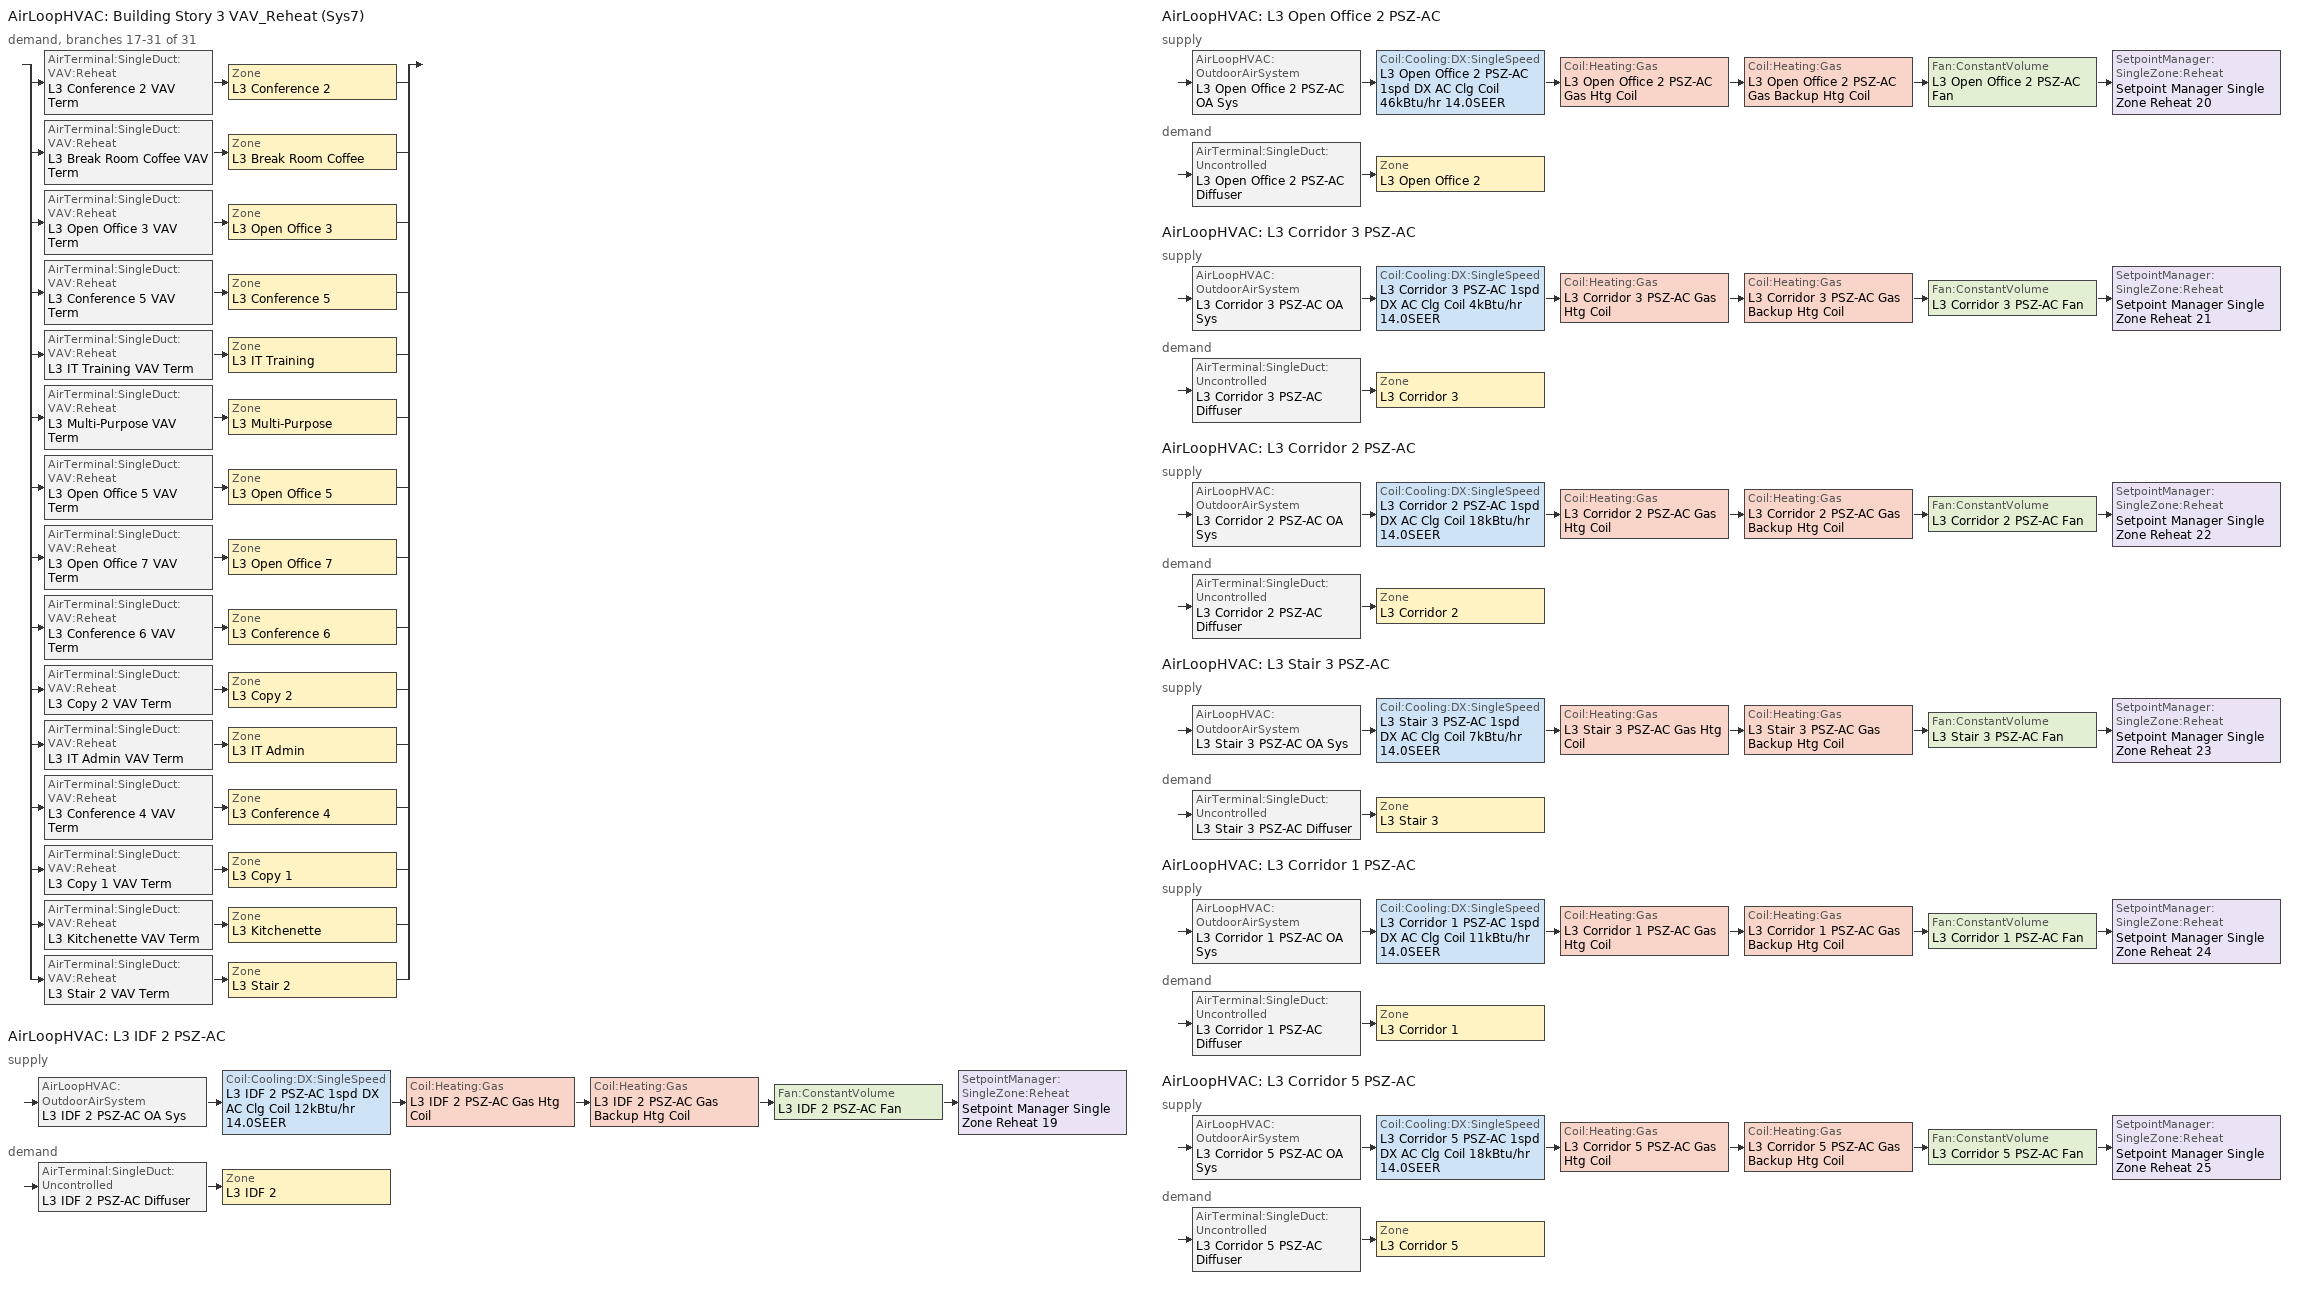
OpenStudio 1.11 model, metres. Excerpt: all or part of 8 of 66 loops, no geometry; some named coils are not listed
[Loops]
AirLoopHVAC 'Building Story 3 VAV_Reheat (Sys7)'
 demand, branches 17-31 of 31: split
  | AirTerminal:SingleDuct:VAV:Reheat 'L3 Conference 2 VAV Term' > Zone 'L3 Conference 2'
  | AirTerminal:SingleDuct:VAV:Reheat 'L3 Break Room Coffee VAV Term' > Zone 'L3 Break Room Coffee'
  | AirTerminal:SingleDuct:VAV:Reheat 'L3 Open Office 3 VAV Term' > Zone 'L3 Open Office 3'
  | AirTerminal:SingleDuct:VAV:Reheat 'L3 Conference 5 VAV Term' > Zone 'L3 Conference 5'
  | AirTerminal:SingleDuct:VAV:Reheat 'L3 IT Training VAV Term' > Zone 'L3 IT Training'
  | AirTerminal:SingleDuct:VAV:Reheat 'L3 Multi-Purpose VAV Term' > Zone 'L3 Multi-Purpose'
  | AirTerminal:SingleDuct:VAV:Reheat 'L3 Open Office 5 VAV Term' > Zone 'L3 Open Office 5'
  | AirTerminal:SingleDuct:VAV:Reheat 'L3 Open Office 7 VAV Term' > Zone 'L3 Open Office 7'
  | AirTerminal:SingleDuct:VAV:Reheat 'L3 Conference 6 VAV Term' > Zone 'L3 Conference 6'
  | AirTerminal:SingleDuct:VAV:Reheat 'L3 Copy 2 VAV Term' > Zone 'L3 Copy 2'
  | AirTerminal:SingleDuct:VAV:Reheat 'L3 IT Admin VAV Term' > Zone 'L3 IT Admin'
  | AirTerminal:SingleDuct:VAV:Reheat 'L3 Conference 4 VAV Term' > Zone 'L3 Conference 4'
  | AirTerminal:SingleDuct:VAV:Reheat 'L3 Copy 1 VAV Term' > Zone 'L3 Copy 1'
  | AirTerminal:SingleDuct:VAV:Reheat 'L3 Kitchenette VAV Term' > Zone 'L3 Kitchenette'
  | AirTerminal:SingleDuct:VAV:Reheat 'L3 Stair 2 VAV Term' > Zone 'L3 Stair 2'
AirLoopHVAC 'L3 IDF 2 PSZ-AC'
 supply: AirLoopHVAC:OutdoorAirSystem 'L3 IDF 2 PSZ-AC OA Sys' > Coil:Cooling:DX:SingleSpeed 'L3 IDF 2 PSZ-AC 1spd DX AC Clg Coil 12kBtu/hr 14.0SEER' > Coil:Heating:Gas 'L3 IDF 2 PSZ-AC Gas Htg Coil' > Coil:Heating:Gas 'L3 IDF 2 PSZ-AC Gas Backup Htg Coil' > Fan:ConstantVolume 'L3 IDF 2 PSZ-AC Fan' > SetpointManager:SingleZone:Reheat 'Setpoint Manager Single Zone Reheat 19'
 demand: AirTerminal:SingleDuct:Uncontrolled 'L3 IDF 2 PSZ-AC Diffuser' > Zone 'L3 IDF 2'
AirLoopHVAC 'L3 Open Office 2 PSZ-AC'
 supply: AirLoopHVAC:OutdoorAirSystem 'L3 Open Office 2 PSZ-AC OA Sys' > Coil:Cooling:DX:SingleSpeed 'L3 Open Office 2 PSZ-AC 1spd DX AC Clg Coil 46kBtu/hr 14.0SEER' > Coil:Heating:Gas 'L3 Open Office 2 PSZ-AC Gas Htg Coil' > Coil:Heating:Gas 'L3 Open Office 2 PSZ-AC Gas Backup Htg Coil' > Fan:ConstantVolume 'L3 Open Office 2 PSZ-AC Fan' > SetpointManager:SingleZone:Reheat 'Setpoint Manager Single Zone Reheat 20'
 demand: AirTerminal:SingleDuct:Uncontrolled 'L3 Open Office 2 PSZ-AC Diffuser' > Zone 'L3 Open Office 2'
AirLoopHVAC 'L3 Corridor 3 PSZ-AC'
 supply: AirLoopHVAC:OutdoorAirSystem 'L3 Corridor 3 PSZ-AC OA Sys' > Coil:Cooling:DX:SingleSpeed 'L3 Corridor 3 PSZ-AC 1spd DX AC Clg Coil 4kBtu/hr 14.0SEER' > Coil:Heating:Gas 'L3 Corridor 3 PSZ-AC Gas Htg Coil' > Coil:Heating:Gas 'L3 Corridor 3 PSZ-AC Gas Backup Htg Coil' > Fan:ConstantVolume 'L3 Corridor 3 PSZ-AC Fan' > SetpointManager:SingleZone:Reheat 'Setpoint Manager Single Zone Reheat 21'
 demand: AirTerminal:SingleDuct:Uncontrolled 'L3 Corridor 3 PSZ-AC Diffuser' > Zone 'L3 Corridor 3'
AirLoopHVAC 'L3 Corridor 2 PSZ-AC'
 supply: AirLoopHVAC:OutdoorAirSystem 'L3 Corridor 2 PSZ-AC OA Sys' > Coil:Cooling:DX:SingleSpeed 'L3 Corridor 2 PSZ-AC 1spd DX AC Clg Coil 18kBtu/hr 14.0SEER' > Coil:Heating:Gas 'L3 Corridor 2 PSZ-AC Gas Htg Coil' > Coil:Heating:Gas 'L3 Corridor 2 PSZ-AC Gas Backup Htg Coil' > Fan:ConstantVolume 'L3 Corridor 2 PSZ-AC Fan' > SetpointManager:SingleZone:Reheat 'Setpoint Manager Single Zone Reheat 22'
 demand: AirTerminal:SingleDuct:Uncontrolled 'L3 Corridor 2 PSZ-AC Diffuser' > Zone 'L3 Corridor 2'
AirLoopHVAC 'L3 Stair 3 PSZ-AC'
 supply: AirLoopHVAC:OutdoorAirSystem 'L3 Stair 3 PSZ-AC OA Sys' > Coil:Cooling:DX:SingleSpeed 'L3 Stair 3 PSZ-AC 1spd DX AC Clg Coil 7kBtu/hr 14.0SEER' > Coil:Heating:Gas 'L3 Stair 3 PSZ-AC Gas Htg Coil' > Coil:Heating:Gas 'L3 Stair 3 PSZ-AC Gas Backup Htg Coil' > Fan:ConstantVolume 'L3 Stair 3 PSZ-AC Fan' > SetpointManager:SingleZone:Reheat 'Setpoint Manager Single Zone Reheat 23'
 demand: AirTerminal:SingleDuct:Uncontrolled 'L3 Stair 3 PSZ-AC Diffuser' > Zone 'L3 Stair 3'
AirLoopHVAC 'L3 Corridor 1 PSZ-AC'
 supply: AirLoopHVAC:OutdoorAirSystem 'L3 Corridor 1 PSZ-AC OA Sys' > Coil:Cooling:DX:SingleSpeed 'L3 Corridor 1 PSZ-AC 1spd DX AC Clg Coil 11kBtu/hr 14.0SEER' > Coil:Heating:Gas 'L3 Corridor 1 PSZ-AC Gas Htg Coil' > Coil:Heating:Gas 'L3 Corridor 1 PSZ-AC Gas Backup Htg Coil' > Fan:ConstantVolume 'L3 Corridor 1 PSZ-AC Fan' > SetpointManager:SingleZone:Reheat 'Setpoint Manager Single Zone Reheat 24'
 demand: AirTerminal:SingleDuct:Uncontrolled 'L3 Corridor 1 PSZ-AC Diffuser' > Zone 'L3 Corridor 1'
AirLoopHVAC 'L3 Corridor 5 PSZ-AC'
 supply: AirLoopHVAC:OutdoorAirSystem 'L3 Corridor 5 PSZ-AC OA Sys' > Coil:Cooling:DX:SingleSpeed 'L3 Corridor 5 PSZ-AC 1spd DX AC Clg Coil 18kBtu/hr 14.0SEER' > Coil:Heating:Gas 'L3 Corridor 5 PSZ-AC Gas Htg Coil' > Coil:Heating:Gas 'L3 Corridor 5 PSZ-AC Gas Backup Htg Coil' > Fan:ConstantVolume 'L3 Corridor 5 PSZ-AC Fan' > SetpointManager:SingleZone:Reheat 'Setpoint Manager Single Zone Reheat 25'
 demand: AirTerminal:SingleDuct:Uncontrolled 'L3 Corridor 5 PSZ-AC Diffuser' > Zone 'L3 Corridor 5'
[Sizing:Zone] Zone Cooling Design Supply Air Temperature Input Method=SupplyAirTemperature; Zone Cooling Design Supply Air Temperature {C}=12.8; Zone Cooling Design Supply Air Temperature Difference {deltaC}=11.11; Zone Heating Design Supply Air Temperature Input Method=SupplyAirTemperature; Zone Heating Design Supply Air Temperature {C}=40; Zone Heating Design Supply Air Temperature Difference {deltaC}=11.11; Zone Cooling Design Supply Air Humidity Ratio {kg-H2O/kg-air}=0.0085; Zone Heating Design Supply Air Humidity Ratio {kg-H2O/kg-air}=0.008; Heating Design Air Flow Method=DesignDay; Account for Dedicated Outdoor Air System=No; Dedicated Outdoor Air System Control Strategy=NeutralSupplyAir; Dedicated Outdoor Air Low Setpoint Temperature for Design {C}=Autosize; Dedicated Outdoor Air High Setpoint Temperature for Design {C}=Autosize
Name | Cooling Design Air Flow Method
L3 Open Office 7; L3 Open Office 5; L3 Multi-Purpose; L3 Conference 2; L3 Copy 2; L3 Conference 6; L3 IT Training; L3 Stair 2; L3 Conference 5; L3 IT Admin; L3 Open Office 3; L3 Kitchenette; L3 Conference 4; L3 Break Room Coffee; L3 Copy 1 | DesignDayWithLimit
L3 Open Office 2; L3 Corridor 1; L3 Corridor 2; L3 IDF 2; L3 Corridor 3; L3 Stair 3; L3 Corridor 5 | DesignDay
[Zone equipment]
L3 Open Office 7: L3 Open Office 7 VAV Term
L3 Open Office 2: L3 Open Office 2 PSZ-AC Diffuser
L3 Open Office 5: L3 Open Office 5 VAV Term
L3 Corridor 1: L3 Corridor 1 PSZ-AC Diffuser
L3 Multi-Purpose: L3 Multi-Purpose VAV Term
L3 Conference 2: L3 Conference 2 VAV Term
L3 Copy 2: L3 Copy 2 VAV Term
L3 Conference 6: L3 Conference 6 VAV Term
L3 IT Training: L3 IT Training VAV Term
L3 Stair 2: L3 Stair 2 VAV Term
L3 Corridor 2: L3 Corridor 2 PSZ-AC Diffuser
L3 Conference 5: L3 Conference 5 VAV Term
L3 IDF 2: L3 IDF 2 PSZ-AC Diffuser
L3 IT Admin: L3 IT Admin VAV Term
L3 Corridor 3: L3 Corridor 3 PSZ-AC Diffuser
L3 Open Office 3: L3 Open Office 3 VAV Term
L3 Stair 3: L3 Stair 3 PSZ-AC Diffuser
L3 Kitchenette: L3 Kitchenette VAV Term
L3 Conference 4: L3 Conference 4 VAV Term
L3 Break Room Coffee: L3 Break Room Coffee VAV Term
L3 Copy 1: L3 Copy 1 VAV Term
L3 Corridor 5: L3 Corridor 5 PSZ-AC Diffuser
[AirLoopHVAC] Design Supply Air Flow Rate {m3/s}=AutoSize
Name | Availability Schedule | Availability Manager
L3 IDF 2 PSZ-AC | Always On Discrete | Availability Manager Night Cycle 23
L3 Open Office 2 PSZ-AC | L3 Open Office 2 PSZ-AC Occ Sch | Availability Manager Night Cycle 24
L3 Corridor 3 PSZ-AC | Always On Discrete | Availability Manager Night Cycle 25
L3 Corridor 2 PSZ-AC | L3 Corridor 2 PSZ-AC Occ Sch | Availability Manager Night Cycle 26
L3 Stair 3 PSZ-AC | Always On Discrete | Availability Manager Night Cycle 27
L3 Corridor 1 PSZ-AC | Always On Discrete | Availability Manager Night Cycle 28
L3 Corridor 5 PSZ-AC | L3 Corridor 5 PSZ-AC Occ Sch | Availability Manager Night Cycle 29
[Sizing:System] Type of Load to Size On=Sensible; Design Outdoor Air Flow Rate {m3/s}=Autosize; Minimum System Air Flow Ratio=1; Preheat Design Temperature {C}=7; Preheat Design Humidity Ratio {kg-H2O/kg-Air}=0.008; Precool Design Temperature {C}=12.8; Precool Design Humidity Ratio {kg-H2O/kg-Air}=0.008; Central Cooling Design Supply Air Temperature {C}=12.8; Central Heating Design Supply Air Temperature {C}=40; Sizing Option=Coincident; 100% Outdoor Air in Cooling=No; 100% Outdoor Air in Heating=No; Central Cooling Design Supply Air Humidity Ratio {kg-H2O/kg-Air}=0.0085; Central Heating Design Supply Air Humidity Ratio {kg-H2O/kg-Air}=0.008; Cooling Design Air Flow Method=DesignDay; Cooling Design Air Flow Rate {m3/s}=0; Heating Design Air Flow Method=DesignDay; Heating Design Air Flow Rate {m3/s}=0; System Outdoor Air Method=ZoneSum; Zone Maximum Outdoor Air Fraction=1; Cooling Supply Air Flow Rate Per Floor Area {m3/s-m2}=0.00996765; Cooling Fraction of Autosized Cooling Supply Air Flow Rate=1; Cooling Supply Air Flow Rate Per Unit Cooling Capacity {m3/s-W}=3.94755e-05; Heating Supply Air Flow Rate Per Floor Area {m3/s-m2}=0.00996765; Heating Fraction of Autosized Heating Supply Air Flow Rate=1; Heating Fraction of Autosized Cooling Supply Air Flow Rate=1; Heating Supply Air Flow Rate Per Unit Heating Capacity {m3/s-W}=3.15882e-05; Cooling Design Capacity Method=CoolingDesignCapacity; Cooling Design Capacity {W}=autosize; Cooling Design Capacity Per Floor Area {W/m2}=234.7; Fraction of Autosized Cooling Design Capacity=1; Heating Design Capacity Method=HeatingDesignCapacity; Heating Design Capacity {W}=autosize; Heating Design Capacity Per Floor Area {W/m2}=157; Fraction of Autosized Heating Design Capacity=1; Central Cooling Capacity Control Method=OnOff
L3 IDF 2 PSZ-AC; L3 Open Office 2 PSZ-AC; L3 Corridor 3 PSZ-AC; L3 Corridor 2 PSZ-AC; L3 Stair 3 PSZ-AC; L3 Corridor 1 PSZ-AC; L3 Corridor 5 PSZ-AC
[Controller:OutdoorAir] Minimum Outdoor Air Flow Rate {m3/s}=Autosize; Maximum Outdoor Air Flow Rate {m3/s}=Autosize; Economizer Control Type=NoEconomizer; Economizer Control Action Type=ModulateFlow; Economizer Maximum Limit Dry-Bulb Temperature {C}=23.8889; Economizer Maximum Limit Enthalpy {J/kg}=64000; Economizer Minimum Limit Dry-Bulb Temperature {C}=-100; Lockout Type=NoLockout; Minimum Limit Type=FixedMinimum; Minimum Outdoor Air Schedule=Always On Discrete; High Humidity Control=No; Heat Recovery Bypass Control Type=BypassWhenOAFlowGreaterThanMinimum
Name | Controller Mechanical Ventilation
L3 IDF 2 PSZ-AC OA Sys Controller | Controller Mechanical Ventilation 19
L3 Open Office 2 PSZ-AC OA Sys Controller | Controller Mechanical Ventilation 20
L3 Corridor 3 PSZ-AC OA Sys Controller | Controller Mechanical Ventilation 21
L3 Corridor 2 PSZ-AC OA Sys Controller | Controller Mechanical Ventilation 22
L3 Stair 3 PSZ-AC OA Sys Controller | Controller Mechanical Ventilation 23
L3 Corridor 1 PSZ-AC OA Sys Controller | Controller Mechanical Ventilation 24
L3 Corridor 5 PSZ-AC OA Sys Controller | Controller Mechanical Ventilation 25
[Controller:MechanicalVentilation] Availability Schedule=Always On Discrete; System Outdoor Air Method=ZoneSum
Controller Mechanical Ventilation 19; Controller Mechanical Ventilation 20; Controller Mechanical Ventilation 21; Controller Mechanical Ventilation 22; Controller Mechanical Ventilation 23; Controller Mechanical Ventilation 24; Controller Mechanical Ventilation 25
[AirLoopHVAC:OutdoorAirSystem]
Name | Controller
L3 IDF 2 PSZ-AC OA Sys | L3 IDF 2 PSZ-AC OA Sys Controller
L3 Open Office 2 PSZ-AC OA Sys | L3 Open Office 2 PSZ-AC OA Sys Controller
L3 Corridor 3 PSZ-AC OA Sys | L3 Corridor 3 PSZ-AC OA Sys Controller
L3 Corridor 2 PSZ-AC OA Sys | L3 Corridor 2 PSZ-AC OA Sys Controller
L3 Stair 3 PSZ-AC OA Sys | L3 Stair 3 PSZ-AC OA Sys Controller
L3 Corridor 1 PSZ-AC OA Sys | L3 Corridor 1 PSZ-AC OA Sys Controller
L3 Corridor 5 PSZ-AC OA Sys | L3 Corridor 5 PSZ-AC OA Sys Controller
[AvailabilityManager:NightCycle] Control Type=CycleOnAny; Thermostat Tolerance {deltaC}=1; Cycling Run Time {s}=3600
Availability Manager Night Cycle 23; Availability Manager Night Cycle 24; Availability Manager Night Cycle 25; Availability Manager Night Cycle 26; Availability Manager Night Cycle 27; Availability Manager Night Cycle 28; Availability Manager Night Cycle 29
[AirTerminal:SingleDuct:VAV:Reheat] Availability Schedule=Always On Discrete; Maximum Air Flow Rate {m3/s}=AutoSize; Zone Minimum Air Flow Input Method=Constant; Fixed Minimum Air Flow Rate {m3/s}=0; Maximum Hot Water or Steam Flow Rate {m3/s}=AutoSize; Minimum Hot Water or Steam Flow Rate {m3/s}=0; Convergence Tolerance=0.001; Damper Heating Action=Reverse; Maximum Flow per Zone Floor Area During Reheat {m3/s-m2}=0; Maximum Flow Fraction During Reheat=0.5; Maximum Reheat Air Temperature {C}=40; Control For Outdoor Air=No
Name | Constant Minimum Air Flow Fraction | Reheat Coil
L3 Conference 2 VAV Term | 0.244592 | L3 Conference 2 Rht Coil
L3 Break Room Coffee VAV Term | 0.206211 | L3 Break Room Coffee Rht Coil
L3 Open Office 3 VAV Term | 0.202166 | L3 Open Office 3 Rht Coil
L3 Conference 5 VAV Term | 0.201249 | L3 Conference 5 Rht Coil
L3 IT Training VAV Term | 0.200107 | L3 IT Training Rht Coil
L3 Multi-Purpose VAV Term | 0.2 | L3 Multi-Purpose Rht Coil
L3 Open Office 5 VAV Term | 0.2 | L3 Open Office 5 Rht Coil
L3 Open Office 7 VAV Term | 0.2 | L3 Open Office 7 Rht Coil
L3 Conference 6 VAV Term | 0.2 | L3 Conference 6 Rht Coil
L3 Copy 2 VAV Term | 0.2 | L3 Copy 2 Rht Coil
L3 IT Admin VAV Term | 0.2 | L3 IT Admin Rht Coil
L3 Conference 4 VAV Term | 0.2 | L3 Conference 4 Rht Coil
L3 Copy 1 VAV Term | 0.2 | L3 Copy 1 Rht Coil
L3 Kitchenette VAV Term | 0.2 | L3 Kitchenette Rht Coil
L3 Stair 2 VAV Term | 0.2 | L3 Stair 2 Rht Coil
[SetpointManager:SingleZone:Reheat] Minimum Supply Air Temperature {C}=10; Maximum Supply Air Temperature {C}=50
Name | Control Zone
Setpoint Manager Single Zone Reheat 19 | L3 IDF 2
Setpoint Manager Single Zone Reheat 20 | L3 Open Office 2
Setpoint Manager Single Zone Reheat 21 | L3 Corridor 3
Setpoint Manager Single Zone Reheat 22 | L3 Corridor 2
Setpoint Manager Single Zone Reheat 23 | L3 Stair 3
Setpoint Manager Single Zone Reheat 24 | L3 Corridor 1
Setpoint Manager Single Zone Reheat 25 | L3 Corridor 5
[Fan:ConstantVolume] Availability Schedule=Always On Discrete; Pressure Rise {Pa}=891.506; Maximum Flow Rate {m3/s}=AutoSize
Name | Fan Efficiency | Motor Efficiency
L3 IDF 2 PSZ-AC Fan; L3 Corridor 3 PSZ-AC Fan; L3 Corridor 2 PSZ-AC Fan; L3 Stair 3 PSZ-AC Fan; L3 Corridor 1 PSZ-AC Fan; L3 Corridor 5 PSZ-AC Fan | 0.42 | 0.7
L3 Open Office 2 PSZ-AC Fan | 0.519 | 0.865
[Coil:Heating:Gas] Availability Schedule=Always On Discrete; Gas Burner Efficiency=0.8; Nominal Capacity {W}=AutoSize; Parasitic Electric Load {W}=0; Parasitic Gas Load {W}=0
L3 IDF 2 PSZ-AC Gas Htg Coil; L3 IDF 2 PSZ-AC Gas Backup Htg Coil; L3 Open Office 2 PSZ-AC Gas Htg Coil; L3 Open Office 2 PSZ-AC Gas Backup Htg Coil; L3 Corridor 3 PSZ-AC Gas Htg Coil; L3 Corridor 3 PSZ-AC Gas Backup Htg Coil; L3 Corridor 2 PSZ-AC Gas Htg Coil; L3 Corridor 2 PSZ-AC Gas Backup Htg Coil; L3 Stair 3 PSZ-AC Gas Htg Coil; L3 Stair 3 PSZ-AC Gas Backup Htg Coil; L3 Corridor 1 PSZ-AC Gas Htg Coil; L3 Corridor 1 PSZ-AC Gas Backup Htg Coil; L3 Corridor 5 PSZ-AC Gas Htg Coil; L3 Corridor 5 PSZ-AC Gas Backup Htg Coil
[Coil:Cooling:DX:SingleSpeed] Availability Schedule=Always On Discrete; Rated Total Cooling Capacity {W}=autosize; Rated Sensible Heat Ratio=autosize; Rated COP {W/W}=4.11713; Rated Air Flow Rate {m3/s}=autosize; Rated Evaporator Fan Power Per Volume Flow Rate {W/(m3/s)}=773.3; Condenser Type=AirCooled; Evaporative Condenser Effectiveness=0; Evaporative Condenser Air Flow Rate {m3/s}=Autosize; Evaporative Condenser Pump Rated Power Consumption {W}=Autosize; Crankcase Heater Capacity {W}=0; Maximum Outdoor Dry-Bulb Temperature for Crankcase Heater Operation {C}=0; Basin Heater Capacity {W/K}=0; Basin Heater Setpoint Temperature {C}=10
Name | Total Cooling Capacity Function of Temperature Curve | Total Cooling Capacity Function of Flow Fraction Curve | Energy Input Ratio Function of Temperature Curve | Energy Input Ratio Function of Flow Fraction Curve | Part Load Fraction Correlation Curve
L3 IDF 2 PSZ-AC 1spd DX AC Clg Coil 12kBtu/hr 14.0SEER | CoilClgDXQRatio_fTwbToadbSI 24 | CoilClgDXDblQRatio_fCFMRatio 24 | CoilClgDXSEER13EER11EIRRatio_fTwbToadbSI 22 | CoilClgDXDblEIRRatio_fCFMRatio 24 | CoilClgDXSEEREIRRatio_fQFrac 22
L3 Open Office 2 PSZ-AC 1spd DX AC Clg Coil 46kBtu/hr 14.0SEER | CoilClgDXQRatio_fTwbToadbSI 25 | CoilClgDXDblQRatio_fCFMRatio 25 | CoilClgDXSEER13EER11EIRRatio_fTwbToadbSI 23 | CoilClgDXDblEIRRatio_fCFMRatio 25 | CoilClgDXSEEREIRRatio_fQFrac 23
L3 Corridor 3 PSZ-AC 1spd DX AC Clg Coil 4kBtu/hr 14.0SEER | CoilClgDXQRatio_fTwbToadbSI 21 | CoilClgDXDblQRatio_fCFMRatio 21 | CoilClgDXSEER13EER11EIRRatio_fTwbToadbSI 19 | CoilClgDXDblEIRRatio_fCFMRatio 21 | CoilClgDXSEEREIRRatio_fQFrac 19
L3 Corridor 2 PSZ-AC 1spd DX AC Clg Coil 18kBtu/hr 14.0SEER | CoilClgDXQRatio_fTwbToadbSI 20 | CoilClgDXDblQRatio_fCFMRatio 20 | CoilClgDXSEER13EER11EIRRatio_fTwbToadbSI 18 | CoilClgDXDblEIRRatio_fCFMRatio 20 | CoilClgDXSEEREIRRatio_fQFrac 18
L3 Stair 3 PSZ-AC 1spd DX AC Clg Coil 7kBtu/hr 14.0SEER | CoilClgDXQRatio_fTwbToadbSI 27 | CoilClgDXDblQRatio_fCFMRatio 27 | CoilClgDXSEER13EER11EIRRatio_fTwbToadbSI 25 | CoilClgDXDblEIRRatio_fCFMRatio 27 | CoilClgDXSEEREIRRatio_fQFrac 25
L3 Corridor 1 PSZ-AC 1spd DX AC Clg Coil 11kBtu/hr 14.0SEER | CoilClgDXQRatio_fTwbToadbSI 19 | CoilClgDXDblQRatio_fCFMRatio 19 | CoilClgDXSEER13EER11EIRRatio_fTwbToadbSI 17 | CoilClgDXDblEIRRatio_fCFMRatio 19 | CoilClgDXSEEREIRRatio_fQFrac 17
L3 Corridor 5 PSZ-AC 1spd DX AC Clg Coil 18kBtu/hr 14.0SEER | CoilClgDXQRatio_fTwbToadbSI 22 | CoilClgDXDblQRatio_fCFMRatio 22 | CoilClgDXSEER13EER11EIRRatio_fTwbToadbSI 20 | CoilClgDXDblEIRRatio_fCFMRatio 22 | CoilClgDXSEEREIRRatio_fQFrac 20
[AirTerminal:SingleDuct:Uncontrolled] Availability Schedule=Always On Discrete; Maximum Air Flow Rate {m3/s}=AutoSize
L3 IDF 2 PSZ-AC Diffuser; L3 Open Office 2 PSZ-AC Diffuser; L3 Corridor 3 PSZ-AC Diffuser; L3 Corridor 2 PSZ-AC Diffuser; L3 Stair 3 PSZ-AC Diffuser; L3 Corridor 1 PSZ-AC Diffuser; L3 Corridor 5 PSZ-AC Diffuser
[Schedule:Ruleset]
Name | Default Day Schedule | Summer Design Day Schedule | Winter Design Day Schedule
L3 Corridor 2 PSZ-AC Occ Sch | L3 Corridor 2 PSZ-AC Occ Sch Default | L3 Corridor 2 PSZ-AC Occ Sch Summer Design Day | L3 Corridor 2 PSZ-AC Occ Sch Winter Design Day
L3 Corridor 5 PSZ-AC Occ Sch | L3 Corridor 5 PSZ-AC Occ Sch Default | L3 Corridor 5 PSZ-AC Occ Sch Summer Design Day | L3 Corridor 5 PSZ-AC Occ Sch Winter Design Day
L3 Open Office 2 PSZ-AC Occ Sch | L3 Open Office 2 PSZ-AC Occ Sch Default | L3 Open Office 2 PSZ-AC Occ Sch Summer Design Day | L3 Open Office 2 PSZ-AC Occ Sch Winter Design Day
[Schedule:Day]
L3 Corridor 2 PSZ-AC Occ Sch Default; L3 Corridor 2 PSZ-AC Occ Sch Winter Design Day; L3 Corridor 2 PSZ-AC Occ Sch Summer Design Day; L3 Corridor 5 PSZ-AC Occ Sch Default; L3 Corridor 5 PSZ-AC Occ Sch Winter Design Day; L3 Corridor 5 PSZ-AC Occ Sch Summer Design Day; L3 Open Office 2 PSZ-AC Occ Sch Default; L3 Open Office 2 PSZ-AC Occ Sch Winter Design Day; L3 Open Office 2 PSZ-AC Occ Sch Summer Design Day: 24, 0, 1
L3 Corridor 2 PSZ-AC Occ Sch Monday; L3 Corridor 2 PSZ-AC Occ Sch Tuesday; L3 Corridor 2 PSZ-AC Occ Sch Wednesday; L3 Corridor 2 PSZ-AC Occ Sch Thursday; L3 Corridor 2 PSZ-AC Occ Sch Friday; L3 Corridor 5 PSZ-AC Occ Sch Monday; L3 Corridor 5 PSZ-AC Occ Sch Tuesday; L3 Corridor 5 PSZ-AC Occ Sch Wednesday; L3 Corridor 5 PSZ-AC Occ Sch Thursday; L3 Corridor 5 PSZ-AC Occ Sch Friday; L3 Open Office 2 PSZ-AC Occ Sch Monday; L3 Open Office 2 PSZ-AC Occ Sch Tuesday; L3 Open Office 2 PSZ-AC Occ Sch Wednesday; L3 Open Office 2 PSZ-AC Occ Sch Thursday; L3 Open Office 2 PSZ-AC Occ Sch Friday: 7, 0, 0, 18, 0, 1, 24, 0, 0
L3 Corridor 2 PSZ-AC Occ Sch Saturday; L3 Corridor 2 PSZ-AC Occ Sch Sunday; L3 Corridor 5 PSZ-AC Occ Sch Saturday; L3 Corridor 5 PSZ-AC Occ Sch Sunday; L3 Open Office 2 PSZ-AC Occ Sch Saturday; L3 Open Office 2 PSZ-AC Occ Sch Sunday: 24, 0, 0
[Schedule:Rule] Date Specification Type=DateRange; Start Month=1; Start Day=1; End Month=12
Name | Schedule Ruleset | Rule Order | Day Schedule | Apply Monday | End Day | Apply Tuesday | Apply Wednesday | Apply Thursday | Apply Friday | Apply Saturday | Apply Sunday
L3 Corridor 2 PSZ-AC Occ Sch Monday Rule | L3 Corridor 2 PSZ-AC Occ Sch | 6 | L3 Corridor 2 PSZ-AC Occ Sch Monday | Yes | 25
L3 Corridor 2 PSZ-AC Occ Sch Tuesday Rule | L3 Corridor 2 PSZ-AC Occ Sch | 5 | L3 Corridor 2 PSZ-AC Occ Sch Tuesday |  | 26 | Yes
L3 Corridor 2 PSZ-AC Occ Sch Wednesday Rule | L3 Corridor 2 PSZ-AC Occ Sch | 4 | L3 Corridor 2 PSZ-AC Occ Sch Wednesday |  | 27 |  | Yes
L3 Corridor 2 PSZ-AC Occ Sch Thursday Rule | L3 Corridor 2 PSZ-AC Occ Sch | 3 | L3 Corridor 2 PSZ-AC Occ Sch Thursday |  | 28 |  |  | Yes
L3 Corridor 2 PSZ-AC Occ Sch Friday Rule | L3 Corridor 2 PSZ-AC Occ Sch | 2 | L3 Corridor 2 PSZ-AC Occ Sch Friday |  | 29 |  |  |  | Yes
L3 Corridor 2 PSZ-AC Occ Sch Saturday Rule | L3 Corridor 2 PSZ-AC Occ Sch | 1 | L3 Corridor 2 PSZ-AC Occ Sch Saturday |  | 30 |  |  |  |  | Yes
L3 Corridor 2 PSZ-AC Occ Sch Sunday Rule | L3 Corridor 2 PSZ-AC Occ Sch | 0 | L3 Corridor 2 PSZ-AC Occ Sch Sunday |  | 31 |  |  |  |  |  | Yes
L3 Corridor 5 PSZ-AC Occ Sch Monday Rule | L3 Corridor 5 PSZ-AC Occ Sch | 6 | L3 Corridor 5 PSZ-AC Occ Sch Monday | Yes | 25
L3 Corridor 5 PSZ-AC Occ Sch Tuesday Rule | L3 Corridor 5 PSZ-AC Occ Sch | 5 | L3 Corridor 5 PSZ-AC Occ Sch Tuesday |  | 26 | Yes
L3 Corridor 5 PSZ-AC Occ Sch Wednesday Rule | L3 Corridor 5 PSZ-AC Occ Sch | 4 | L3 Corridor 5 PSZ-AC Occ Sch Wednesday |  | 27 |  | Yes
L3 Corridor 5 PSZ-AC Occ Sch Thursday Rule | L3 Corridor 5 PSZ-AC Occ Sch | 3 | L3 Corridor 5 PSZ-AC Occ Sch Thursday |  | 28 |  |  | Yes
L3 Corridor 5 PSZ-AC Occ Sch Friday Rule | L3 Corridor 5 PSZ-AC Occ Sch | 2 | L3 Corridor 5 PSZ-AC Occ Sch Friday |  | 29 |  |  |  | Yes
L3 Corridor 5 PSZ-AC Occ Sch Saturday Rule | L3 Corridor 5 PSZ-AC Occ Sch | 1 | L3 Corridor 5 PSZ-AC Occ Sch Saturday |  | 30 |  |  |  |  | Yes
L3 Corridor 5 PSZ-AC Occ Sch Sunday Rule | L3 Corridor 5 PSZ-AC Occ Sch | 0 | L3 Corridor 5 PSZ-AC Occ Sch Sunday |  | 31 |  |  |  |  |  | Yes
L3 Open Office 2 PSZ-AC Occ Sch Monday Rule | L3 Open Office 2 PSZ-AC Occ Sch | 6 | L3 Open Office 2 PSZ-AC Occ Sch Monday | Yes | 25
L3 Open Office 2 PSZ-AC Occ Sch Tuesday Rule | L3 Open Office 2 PSZ-AC Occ Sch | 5 | L3 Open Office 2 PSZ-AC Occ Sch Tuesday |  | 26 | Yes
L3 Open Office 2 PSZ-AC Occ Sch Wednesday Rule | L3 Open Office 2 PSZ-AC Occ Sch | 4 | L3 Open Office 2 PSZ-AC Occ Sch Wednesday |  | 27 |  | Yes
L3 Open Office 2 PSZ-AC Occ Sch Thursday Rule | L3 Open Office 2 PSZ-AC Occ Sch | 3 | L3 Open Office 2 PSZ-AC Occ Sch Thursday |  | 28 |  |  | Yes
L3 Open Office 2 PSZ-AC Occ Sch Friday Rule | L3 Open Office 2 PSZ-AC Occ Sch | 2 | L3 Open Office 2 PSZ-AC Occ Sch Friday |  | 29 |  |  |  | Yes
L3 Open Office 2 PSZ-AC Occ Sch Saturday Rule | L3 Open Office 2 PSZ-AC Occ Sch | 1 | L3 Open Office 2 PSZ-AC Occ Sch Saturday |  | 30 |  |  |  |  | Yes
L3 Open Office 2 PSZ-AC Occ Sch Sunday Rule | L3 Open Office 2 PSZ-AC Occ Sch | 0 | L3 Open Office 2 PSZ-AC Occ Sch Sunday |  | 31 |  |  |  |  |  | Yes
[Curve:Biquadratic] Minimum Value of x=13.89; Maximum Value of x=25; Minimum Value of y=23.89; Maximum Value of y=46.11
Name | Coefficient1 Constant | Coefficient2 x | Coefficient3 x**2 | Coefficient4 y | Coefficient5 y**2 | Coefficient6 x*y | Minimum Curve Output | Maximum Curve Output
CoilClgDXQRatio_fTwbToadbSI 19; CoilClgDXQRatio_fTwbToadbSI 20; CoilClgDXQRatio_fTwbToadbSI 21; CoilClgDXQRatio_fTwbToadbSI 22; CoilClgDXQRatio_fTwbToadbSI 24; CoilClgDXQRatio_fTwbToadbSI 25; CoilClgDXQRatio_fTwbToadbSI 27 | 0.86779 | 0.014245 | 0.000554 | -0.007569 | 3.2e-005 | -0.000191 | 0.77 | 1.29
CoilClgDXSEER13EER11EIRRatio_fTwbToadbSI 17; CoilClgDXSEER13EER11EIRRatio_fTwbToadbSI 18; CoilClgDXSEER13EER11EIRRatio_fTwbToadbSI 19; CoilClgDXSEER13EER11EIRRatio_fTwbToadbSI 20; CoilClgDXSEER13EER11EIRRatio_fTwbToadbSI 22; CoilClgDXSEER13EER11EIRRatio_fTwbToadbSI 23; CoilClgDXSEER13EER11EIRRatio_fTwbToadbSI 25 | -0.199992 | -0.035686 | 0.000787 | 0.074834 | -0.000516 | -0.000573 | 0.55 | 1.44
[Schedule:Constant]
Always On Discrete: Value=1
[Curve:Cubic]
Name | Coefficient1 Constant | Coefficient2 x | Coefficient3 x**2 | Coefficient4 x**3 | Minimum Value of x | Maximum Value of x | Minimum Curve Output | Maximum Curve Output
CoilClgDXDblQRatio_fCFMRatio 19; CoilClgDXDblQRatio_fCFMRatio 20; CoilClgDXDblQRatio_fCFMRatio 21; CoilClgDXDblQRatio_fCFMRatio 22; CoilClgDXDblQRatio_fCFMRatio 24; CoilClgDXDblQRatio_fCFMRatio 25; CoilClgDXDblQRatio_fCFMRatio 27 | 0.472786 | 1.243342 | -1.03871 | 0.322578 | -100 | 100 | 0.47
CoilClgDXDblEIRRatio_fCFMRatio 19; CoilClgDXDblEIRRatio_fCFMRatio 20; CoilClgDXDblEIRRatio_fCFMRatio 21; CoilClgDXDblEIRRatio_fCFMRatio 22; CoilClgDXDblEIRRatio_fCFMRatio 24; CoilClgDXDblEIRRatio_fCFMRatio 25; CoilClgDXDblEIRRatio_fCFMRatio 27 | 1.007948 | 0.345441 | -0.692289 | 0.338899 | 0 | 1
CoilClgDXSEEREIRRatio_fQFrac 17; CoilClgDXSEEREIRRatio_fQFrac 18; CoilClgDXSEEREIRRatio_fQFrac 19; CoilClgDXSEEREIRRatio_fQFrac 20; CoilClgDXSEEREIRRatio_fQFrac 22; CoilClgDXSEEREIRRatio_fQFrac 23; CoilClgDXSEEREIRRatio_fQFrac 25 | 1 | 0 | 0 | 0 | 0.7 | 1 | 1 | 1
